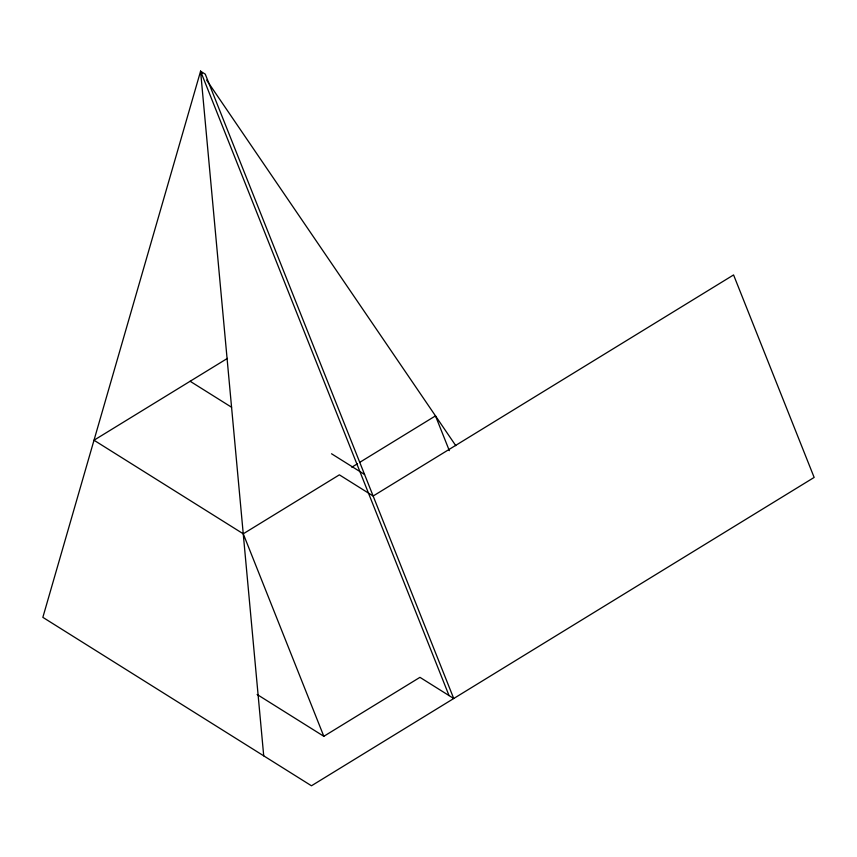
<?xml version="1.0" encoding="UTF-8"?>
<svg xmlns="http://www.w3.org/2000/svg" width="857" height="857" viewBox="0 0 857 857"><rect width="100%" height="100%" fill="white"/><g stroke="black" fill="none" stroke-linecap="round" stroke-linejoin="round"><path stroke-width="1.29" d="M257.121 694.481L323.828 736.302L419.951 677.341L453.728 698.519L205.262 74.152L200.581 71.217L42.85 617.351L311.466 785.783L814.15 477.435L733.571 274.936L373.149 496.021L339.372 474.842L243.249 533.804L94.002 440.23L227.448 358.376M351.809 467.215L357.465 463.744M359.726 462.362L435.495 415.881L449.336 450.664M331.541 453.771L364.568 474.478M190.125 381.269L231.583 407.257M263.72 755.853L200.581 71.217L202.091 73.423M206.601 80.055L455.785 445.661M200.581 71.217L449.047 695.584M243.249 533.804L323.828 736.302"/></g></svg>
